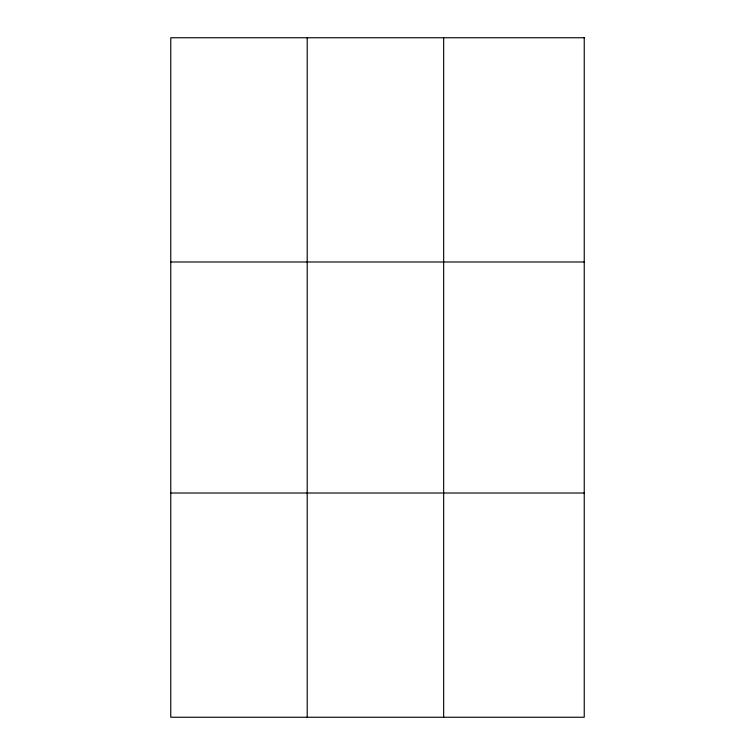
<?xml version="1.0" encoding="UTF-8"?>
<svg xmlns="http://www.w3.org/2000/svg" width="755" height="755" viewBox="0 0 755 755"><rect width="100%" height="100%" fill="white"/><g stroke="black" fill="none" stroke-linecap="round" stroke-linejoin="round"><path stroke-width="1.13" d="M307.209 717.25L307.209 37.75M443.657 717.25L443.657 37.75M170.762 261.985L584.238 261.985M170.762 493.015L584.238 493.015M584.238 37.75L584.238 717.25L170.762 717.25L170.762 37.75L584.238 37.75"/></g></svg>
